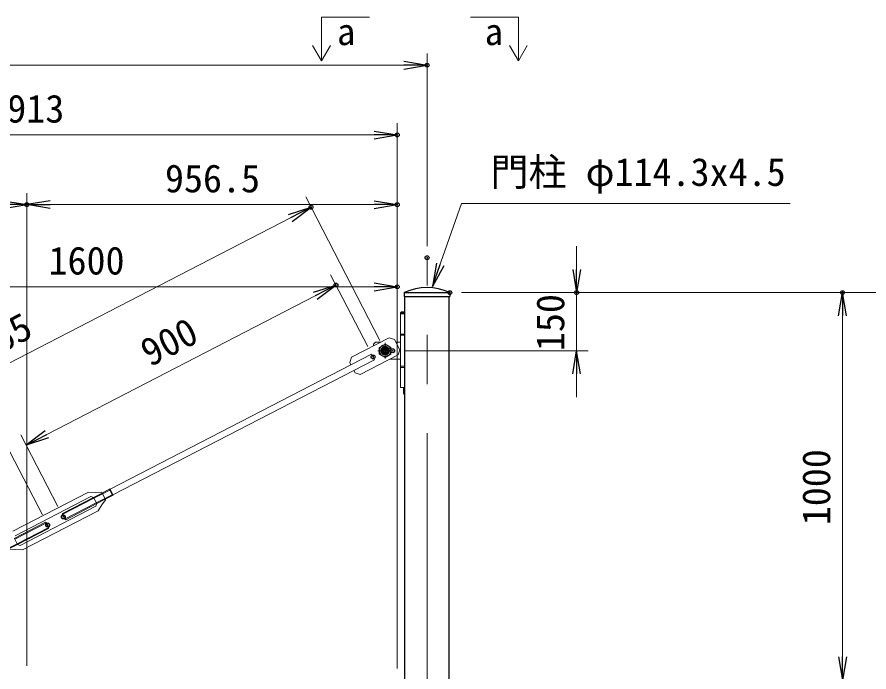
# Model space of a CAD drawing. Units: millimetres, scale not verified. Extents: x -6300 to 6300, y -4455 to 4455.
# Drawn here: x -380 to 1819, y -260 to 1431 of the extents above; entities that cross this region are included whole.
import ezdxf
from ezdxf.enums import TextEntityAlignment as Align

# ---------------------------------------------------------------- set-up
doc = ezdxf.new("R2010")
doc.units = ezdxf.units.MM
doc.header["$LTSCALE"] = 20
doc.header["$PDMODE"] = 32
doc.header["$PDSIZE"] = 10
doc.linetypes.add('DASHED', pattern=[7.5, 6, -1.5])
doc.linetypes.add('USER1', pattern=[50.8, 31.75, -6.35, 6.35, -6.35])
for name, color, linetype, lineweight in [('0-2_D-STR1', 1, 'Continuous', 25), ('0-3_D-STR3', 3, 'Continuous', 13), ('0-4_D-BMK', 2, 'USER1', 13), ('0-6_D-STR-DIM', 7, 'Continuous', 13), ('0-8_Defpoints', 8, 'Continuous', 25), ('0-9_D-STR-TXT', 7, 'Continuous', 13), ('0-A_D-TTL-TXT', 7, 'Continuous', 25)]:
    doc.layers.add(name, color=color, linetype=linetype, lineweight=lineweight)
doc.layers.add('0-7_0', color=7, linetype='Continuous')
doc.styles.add('ＭＳ ゴシック', font='')
doc.styles.get('ＭＳ ゴシック').set_extended_font_data('MS Gothic')

# ---------------------------------------------------------------- blocks, each defined once
blk = doc.blocks.new('_Open')
at = {"layer": '0-7_0'}
blk.add_line((-20, 3.333), (0, 0), dxfattribs=at)
blk.add_lwpolyline([(-20, -3.333), (0, 0), (-20, 0)], dxfattribs=at)

msp = doc.modelspace()

# ---------------------------------------------------------------- linework, layer by layer
at = {"layer": '0-2_D-STR1'}
for p, q in [((619.87, 719.48), (737.37, 719.48)), ((619.87, 719.48), (619.87, 709.48)), ((619.87, 709.48), (737.37, 709.48)), ((621.47, -2230.52), (621.47, 709.48)), ((735.77, -2230.52), (735.77, 709.48)), ((737.37, 719.48), (737.37, 709.48))]:
    msp.add_line(p, q, dxfattribs=at)
msp.add_arc((678.62, 593.23), 139.25, 65.04567, 114.95433, dxfattribs=at)
at = {"layer": '0-3_D-STR3'}
for p, q in [((610.29, 664.48), (621.47, 664.48)), ((612.31, 669.48), (610.31, 667.48)), ((610.31, 667.48), (621.47, 667.48)), ((610.31, 664.48), (610.31, 667.48)), ((612.31, 669.48), (621.47, 669.48)), ((610.29, 612.48), (621.47, 612.48)), ((610.29, 609.48), (621.47, 609.48)), ((540.29, 586.48), (545.29, 591.48)), ((540.29, 586.48), (540.29, 582.13)), ((545.29, 591.48), (558.41, 591.48)), ((598.33, 591.48), (610.29, 591.48)), ((582.18, 547.48), (610.29, 547.48)), ((610.29, 529.48), (621.47, 529.48)), ((610.29, 526.48), (621.47, 526.48)), ((621.47, 453.36), (617.79, 459.48)), ((-390.81, 103.59), (-195.33, 204.53)), ((-161.33, 204.08), (-151.24, 184.53)), ((-384.85, 92.04), (-189.37, 192.98)), ((-182.63, 190.83), (-189.37, 192.98)), ((-182.63, 190.83), (-174.37, 174.84)), ((-372, 67.16), (-176.52, 168.1)), ((-366.03, 55.61), (-170.56, 156.55)), ((-174.37, 174.84), (-176.52, 168.1)), ((-386.99, 85.3), (-378.74, 69.31)), ((-378.74, 69.31), (-372, 67.16))]:
    msp.add_line(p, q, dxfattribs=at)
at = {"layer": '0-3_D-STR3', "color": 4}
for p, q in [((581.04, 603.16), (483.3, 552.7)), ((581.04, 603.16), (594.51, 598.87)), ((608.28, 572.21), (594.51, 598.87)), ((608.28, 572.21), (603.98, 558.74)), ((535.51, 560.56), (-139.78, 211.88)), ((483.3, 552.7), (479, 539.22)), ((603.98, 558.74), (506.24, 508.27)), ((542.88, 546.28), (535.51, 560.56)), ((542.88, 546.28), (-132.4, 197.58)), ((482.2, 533.03), (479, 539.22)), ((492.77, 512.57), (489.57, 518.75)), ((492.77, 512.57), (492.97, 512.57)), ((506.24, 508.27), (492.77, 512.57)), ((-140.22, 212.73), (-160.42, 202.3)), ((-140.82, 209.98), (-159.42, 200.37)), ((-140.82, 209.98), (-140.22, 212.73)), ((-140.82, 209.98), (-134.55, 197.84)), ((-140.22, 212.73), (-131.96, 196.73)), ((-181.62, 188.91), (-263.63, 146.58)), ((-182.62, 190.84), (-262.69, 149.49)), ((-175.36, 176.77), (-257.35, 134.43)), ((-134.55, 197.84), (-153.15, 188.23)), ((-131.96, 196.73), (-152.16, 186.31)), ((-134.55, 197.84), (-131.96, 196.73)), ((-174.36, 174.84), (-254.43, 133.5)), ((-262.69, 149.49), (-263.63, 146.58)), ((-262.69, 149.49), (-254.43, 133.5)), ((-257.35, 134.43), (-254.43, 133.5)), ((-306.93, 126.64), (-387.01, 85.3)), ((-304.01, 125.71), (-386.01, 83.37)), ((-297.75, 113.57), (-379.74, 71.23)), ((-378.75, 69.31), (-298.67, 110.65)), ((-306.93, 126.64), (-298.67, 110.65))]:
    msp.add_line(p, q, dxfattribs=at)
at = {"layer": '0-3_D-STR3', "linetype": 'DASHED'}
for p, q in [((-160.42, 202.3), (-182.63, 190.83)), ((-159.42, 200.37), (-181.64, 188.9)), ((-153.15, 188.23), (-175.37, 176.76)), ((-152.16, 186.31), (-174.37, 174.84)), ((-401.94, 59.77), (-379.73, 71.24)), ((-400.95, 57.84), (-378.74, 69.31))]:
    msp.add_line(p, q, dxfattribs=at)
at = {"layer": '0-3_D-STR3'}
for points in [[(610.29, 664.48), (610.29, 474.48), (621.47, 474.48)], [(617.79, 474.48), (617.79, 459.48), (621.47, 459.48)], [(-161.33, 204.08), (-177.87, 203.41), (-195.33, 204.53)], [(-151.24, 184.53), (-161.36, 171.43), (-170.56, 156.55)], [(-400.03, 56.06), (-383.49, 56.73), (-366.03, 55.61)]]:
    msp.add_lwpolyline(points, dxfattribs=at)
at = {"layer": '0-3_D-STR3', "linetype": 'DASHED'}
msp.add_lwpolyline([(570.29, 586.8), (555.29, 578.14), (555.29, 560.82), (570.29, 552.16), (585.29, 560.82), (585.29, 578.14)], close=True, dxfattribs=at)
at = {"layer": '0-3_D-STR3', "color": 4}
msp.add_lwpolyline([(-306.93, 126.64), (-304.01, 125.71), (-297.75, 113.57), (-298.67, 110.65)], dxfattribs=at)
at = {"layer": '0-3_D-STR3', "linetype": 'DASHED'}
for radius in [15, 10, 7.83]:
    msp.add_circle((570.29, 569.48), radius, dxfattribs=at)
at = {"layer": '0-3_D-STR3', "color": 4, "linetype": 'DASHED'}
msp.add_circle((570.29, 569.48), 11, dxfattribs=at)
at = {"layer": '0-4_D-BMK'}
for p, q in [((678.62, -2310.52), (678.62, 809.48)), ((584.51, 576.82), (556.08, 562.14)), ((577.64, 555.26), (562.95, 583.7)), ((570.29, 549.13), (570.29, 589.73)), ((589.87, 569.48), (551.67, 569.48))]:
    msp.add_line(p, q, dxfattribs=at)
at = {"layer": '0-6_D-STR-DIM'}
for p, q in [((406.07, 1430.68), (530.05, 1430.68)), ((914.39, 1430.68), (790.41, 1430.68)), ((406.07, 1317.88), (383.1, 1357.65)), ((914.39, 1317.88), (937.35, 1357.65)), ((678.62, 839.48), (678.62, 1336.48)), ((-3261.38, 1306.48), (618.62, 1306.48)), ((601.62, -243.52), (601.62, 1156.48)), ((-1251.38, 1126.48), (541.62, 1126.48)), ((-354.88, -243.52), (-354.88, 976.48)), ((-354.88, -243.52), (-354.88, 976.48)), ((601.62, -243.52), (601.62, 976.48)), ((-294.88, 946.48), (541.62, 946.48)), ((556.53, 596.08), (365.27, 966.51)), ((-1136.33, 157.43), (325.72, 912.32)), ((1064.62, 779.48), (1064.62, 839.48)), ((525.43, 580.09), (429.59, 765.69)), ((601.62, -250.52), (601.62, 764.38)), ((-938.38, 734.38), (541.62, 734.38)), ((-303.02, 353.63), (390.04, 711.5)), ((767.37, 719.48), (2031.22, 719.48)), ((767.37, 719.48), (1781.17, 719.48)), ((767.37, 719.48), (1094.62, 719.48)), ((1064.62, 569.48), (1064.62, 719.48)), ((1751.17, -220.52), (1751.17, 659.48)), ((619.87, 569.48), (1094.62, 569.48)), ((1064.62, 509.48), (1064.62, 449.48)), ((-274.26, 167.16), (-370.09, 352.76)), ((-314.64, 146.3), (-410.48, 331.91))]:
    msp.add_line(p, q, dxfattribs=at)
for points in [[(406.07, 1430.68), (406.07, 1317.88), (429.03, 1357.65)], [(914.39, 1430.68), (914.39, 1317.88), (891.43, 1357.65)]]:
    msp.add_lwpolyline(points, dxfattribs=at)
at = {"layer": '0-8_Defpoints'}
for p in [(678.62, 1306.48), (601.62, 1126.48), (-354.88, 946.48), (601.62, 946.48), (379.04, 939.85), (678.62, 809.48), (443.36, 739.03), (601.62, 734.38), (737.37, 719.48), (1064.62, 719.48), (1751.17, 719.48), (570.29, 569.43), (589.87, 569.48), (539.19, 553.43), (-260.49, 140.51), (-300.88, 119.64)]:
    msp.add_point(p, dxfattribs=at)
at = {"layer": '0-9_D-STR-TXT'}
msp.add_lwpolyline([(1616.12, 949.33), (767.65, 949.33), (692.96, 737.23)], dxfattribs=at)

# ---------------------------------------------------------------- block references
at = {"layer": '0-6_D-STR-DIM', "xscale": 3, "yscale": 3}
for p in [(678.62, 1306.48), (601.62, 1126.48), (-354.88, 946.48), (601.62, 946.48), (601.62, 734.38)]:
    msp.add_blockref('_Open', p, dxfattribs=at)
for p, rotation in [((-354.88, 946.48), 180), ((379.04, 939.85), 27.30843), ((1064.62, 719.48), 270), ((443.36, 739.03), 27.30999), ((1751.17, 719.48), 90), ((1064.62, 569.48), 90), ((-356.33, 326.11), 207.30999), ((1751.17, -280.52), 270)]:
    msp.add_blockref('_Open', p, dxfattribs=dict(at, rotation=rotation))
at = {"layer": '0-9_D-STR-TXT', "xscale": 3, "yscale": 3, "rotation": 250.59993}
msp.add_blockref('_Open', (692.3, 735.35), dxfattribs=at)

# ---------------------------------------------------------------- texts
at = {"layer": '0-6_D-STR-DIM', "style": 'ＭＳ ゴシック'}
for s, p in [('1913', (-454.26, 1136.6)), ('956.5', (1.91, 956.6)), ('1600', (-298.73, 744.5))]:
    msp.add_text(s, height=72.14, dxfattribs=at).set_placement(p, align=Align.BOTTOM_LEFT)
for s, rotation, p in [('150', 90, (1054.49, 568.51)), ('1765', 27.308, (-498.25, 498.28)), ('900', 27.31, (-26.6, 507.75)), ('1000', 90, (1741.05, 119.13))]:
    msp.add_text(s, height=72.14, rotation=rotation, dxfattribs=at).set_placement(p, align=Align.BOTTOM_LEFT)
at = {"layer": '0-9_D-STR-TXT', "style": 'ＭＳ ゴシック'}
msp.add_text('門柱 φ114.3x4.5', height=72.14, dxfattribs=at).set_placement((842.13, 973.16), align=Align.BOTTOM_LEFT)
at = {"layer": '0-A_D-TTL-TXT', "style": 'ＭＳ ゴシック'}
for p in [(446.19, 1337.58), (827.49, 1337.58)]:
    msp.add_text('a', height=69.21, dxfattribs=at).set_placement(p, align=Align.BOTTOM_LEFT)

doc.saveas('drawing.dxf')
